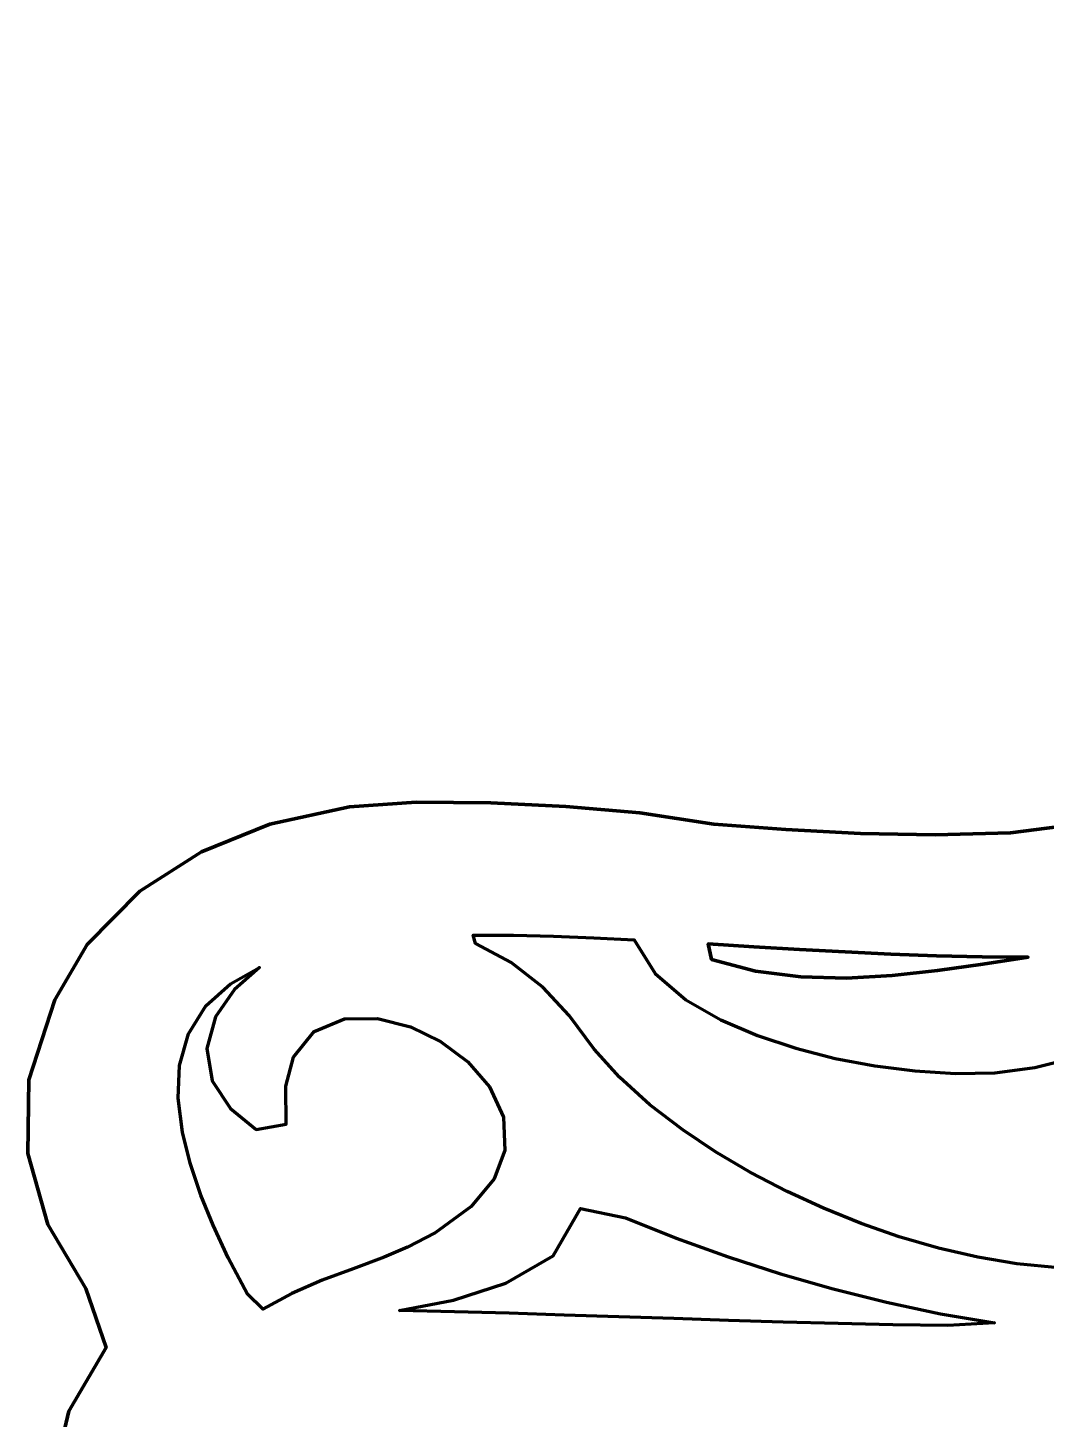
# Model space of a CAD drawing. Header units: millimetres. Extents: x -909 to -680, y 276 to 431.
# Drawn here: x -748.6 to -710.1, y 333.2 to 385.8 of the extents above; entities that cross this region are included whole.
import ezdxf

# ---------------------------------------------------------------- set-up
doc = ezdxf.new("R2010")
doc.units = ezdxf.units.MM
doc.header["$MEASUREMENT"] = 0
doc.layers.add('Camada 1', color=7, linetype='Continuous')

msp = doc.modelspace()

# ---------------------------------------------------------------- linework, layer by layer
at = {"layer": 'Camada 1', "lineweight": 100}
for points, knots in [([(-711.4247, 355.335), (-711.4247, 355.335), (-709.5495, 355.569), (-709.5495, 355.569), (-709.5495, 355.569), (-709.5495, 355.569), (-705.8537, 356.1623), (-705.8537, 356.1623), (-705.8537, 356.1623), (-705.8537, 356.1623), (-703.1663, 357.0181), (-703.1663, 357.0181), (-703.1663, 357.0181), (-703.1663, 357.0181), (-700.6839, 358.2404), (-700.6839, 358.2404), (-700.6839, 358.2404), (-700.6839, 358.2404), (-698.3894, 359.8516), (-698.3894, 359.8516), (-698.3894, 359.8516), (-698.3894, 359.8516), (-696.3694, 361.7741), (-696.3694, 361.7741), (-696.3694, 361.7741), (-696.3694, 361.7741), (-694.6058, 363.9644), (-694.6058, 363.9644), (-694.6058, 363.9644), (-694.6058, 363.9644), (-693.1063, 366.3205), (-693.1063, 366.3205), (-693.1063, 366.3205), (-693.1063, 366.3205), (-691.8085, 368.8307), (-691.8085, 368.8307), (-691.8085, 368.8307), (-691.8085, 368.8307), (-690.702, 371.3983), (-690.702, 371.3983), (-690.702, 371.3983), (-690.702, 371.3983), (-689.7261, 374.0428), (-689.7261, 374.0428), (-689.7261, 374.0428), (-689.7261, 374.0428), (-688.8565, 376.716), (-688.8565, 376.716), (-688.8565, 376.716), (-688.8565, 376.716), (-688.0546, 379.4123), (-688.0546, 379.4123), (-688.0546, 379.4123), (-688.0546, 379.4123), (-687.2863, 382.1232), (-687.2863, 382.1232), (-687.2863, 382.1232), (-687.2863, 382.1232), (-686.2393, 385.7747), (-686.2393, 385.7747), (-686.2393, 385.7747), (-686.2393, 385.7747), (-684.8032, 385.744), (-684.8032, 385.744), (-684.8032, 385.744), (-684.8032, 385.744), (-682.1299, 384.8034), (-682.1299, 384.8034), (-682.1299, 384.8034), (-682.1299, 384.8034), (-679.8502, 383.6511), (-679.8502, 383.6511), (-679.8502, 383.6511), (-679.8502, 383.6511), (-680.6884, 381.0465), (-680.6884, 381.0465), (-680.6884, 381.0465), (-680.6884, 381.0465), (-681.5415, 378.394), (-681.5415, 378.394), (-681.5415, 378.394), (-681.5415, 378.394), (-682.4044, 375.7116), (-682.4044, 375.7116), (-682.4044, 375.7116), (-682.4044, 375.7116), (-683.2868, 372.9695), (-683.2868, 372.9695), (-683.2868, 372.9695), (-683.2868, 372.9695), (-684.149, 370.2889), (-684.149, 370.2889), (-684.149, 370.2889), (-684.149, 370.2889), (-685.0102, 367.6137), (-685.0102, 367.6137), (-685.0102, 367.6137), (-685.0102, 367.6137), (-684.149, 370.2889), (-684.149, 370.2889), (-684.149, 370.2889), (-684.149, 370.2889), (-683.2868, 372.9695), (-683.2868, 372.9695), (-683.2868, 372.9695), (-683.2868, 372.9695), (-682.4044, 375.7116), (-682.4044, 375.7116), (-682.4044, 375.7116), (-682.4044, 375.7116), (-681.5415, 378.394), (-681.5415, 378.394), (-681.5415, 378.394), (-681.5415, 378.394), (-680.6884, 381.0465), (-680.6884, 381.0465), (-680.6884, 381.0465), (-680.6884, 381.0465), (-679.8502, 383.6511), (-679.8502, 383.6511), (-679.8502, 383.6511), (-679.8502, 383.6511), (-682.1299, 384.8034), (-682.1299, 384.8034), (-682.1299, 384.8034), (-682.1299, 384.8034), (-684.8032, 385.744), (-684.8032, 385.744), (-684.8032, 385.744), (-684.8032, 385.744), (-686.2393, 385.7747), (-686.2393, 385.7747), (-686.2393, 385.7747), (-686.2393, 385.7747), (-687.2863, 382.1232), (-687.2863, 382.1232), (-687.2863, 382.1232), (-687.2863, 382.1232), (-688.0546, 379.4123), (-688.0546, 379.4123), (-688.0546, 379.4123), (-688.0546, 379.4123), (-688.8565, 376.716), (-688.8565, 376.716), (-688.8565, 376.716), (-688.8565, 376.716), (-689.7261, 374.0428), (-689.7261, 374.0428), (-689.7261, 374.0428), (-689.7261, 374.0428), (-690.702, 371.3983), (-690.702, 371.3983), (-690.702, 371.3983), (-690.702, 371.3983), (-691.8085, 368.8307), (-691.8085, 368.8307), (-691.8085, 368.8307), (-691.8085, 368.8307), (-693.1063, 366.3205), (-693.1063, 366.3205), (-693.1063, 366.3205), (-693.1063, 366.3205), (-694.6058, 363.9644), (-694.6058, 363.9644), (-694.6058, 363.9644), (-694.6058, 363.9644), (-696.3694, 361.7741), (-696.3694, 361.7741), (-696.3694, 361.7741), (-696.3694, 361.7741), (-698.3894, 359.8516), (-698.3894, 359.8516), (-698.3894, 359.8516), (-698.3894, 359.8516), (-700.6839, 358.2404), (-700.6839, 358.2404), (-700.6839, 358.2404), (-700.6839, 358.2404), (-703.1663, 357.0181), (-703.1663, 357.0181), (-703.1663, 357.0181), (-703.1663, 357.0181), (-705.8537, 356.1623), (-705.8537, 356.1623), (-705.8537, 356.1623), (-705.8537, 356.1623), (-709.5495, 355.569), (-709.5495, 355.569), (-709.5495, 355.569), (-709.5495, 355.569), (-711.4247, 355.335), (-711.4247, 355.335)], [0, 0, 0, 0, 0.0204082, 0.0204082, 0.0204082, 0.0204082, 0.0408163, 0.0408163, 0.0408163, 0.0408163, 0.0612245, 0.0612245, 0.0612245, 0.0612245, 0.0816327, 0.0816327, 0.0816327, 0.0816327, 0.1020408, 0.1020408, 0.1020408, 0.1020408, 0.122449, 0.122449, 0.122449, 0.122449, 0.1428571, 0.1428571, 0.1428571, 0.1428571, 0.1632653, 0.1632653, 0.1632653, 0.1632653, 0.1836735, 0.1836735, 0.1836735, 0.1836735, 0.2040816, 0.2040816, 0.2040816, 0.2040816, 0.2244898, 0.2244898, 0.2244898, 0.2244898, 0.244898, 0.244898, 0.244898, 0.244898, 0.2653061, 0.2653061, 0.2653061, 0.2653061, 0.2857143, 0.2857143, 0.2857143, 0.2857143, 0.3061224, 0.3061224, 0.3061224, 0.3061224, 0.3265306, 0.3265306, 0.3265306, 0.3265306, 0.3469388, 0.3469388, 0.3469388, 0.3469388, 0.3673469, 0.3673469, 0.3673469, 0.3673469, 0.3877551, 0.3877551, 0.3877551, 0.3877551, 0.4081633, 0.4081633, 0.4081633, 0.4081633, 0.4285714, 0.4285714, 0.4285714, 0.4285714, 0.4489796, 0.4489796, 0.4489796, 0.4489796, 0.4693878, 0.4693878, 0.4693878, 0.4693878, 0.4897959, 0.4897959, 0.4897959, 0.4897959, 0.5102041, 0.5102041, 0.5102041, 0.5102041, 0.5306122, 0.5306122, 0.5306122, 0.5306122, 0.5510204, 0.5510204, 0.5510204, 0.5510204, 0.5714286, 0.5714286, 0.5714286, 0.5714286, 0.5918367, 0.5918367, 0.5918367, 0.5918367, 0.6122449, 0.6122449, 0.6122449, 0.6122449, 0.6326531, 0.6326531, 0.6326531, 0.6326531, 0.6530612, 0.6530612, 0.6530612, 0.6530612, 0.6734694, 0.6734694, 0.6734694, 0.6734694, 0.6938776, 0.6938776, 0.6938776, 0.6938776, 0.7142857, 0.7142857, 0.7142857, 0.7142857, 0.7346939, 0.7346939, 0.7346939, 0.7346939, 0.755102, 0.755102, 0.755102, 0.755102, 0.7755102, 0.7755102, 0.7755102, 0.7755102, 0.7959184, 0.7959184, 0.7959184, 0.7959184, 0.8163265, 0.8163265, 0.8163265, 0.8163265, 0.8367347, 0.8367347, 0.8367347, 0.8367347, 0.8571429, 0.8571429, 0.8571429, 0.8571429, 0.877551, 0.877551, 0.877551, 0.877551, 0.8979592, 0.8979592, 0.8979592, 0.8979592, 0.9183673, 0.9183673, 0.9183673, 0.9183673, 0.9387755, 0.9387755, 0.9387755, 0.9387755, 0.9591837, 0.9591837, 0.9591837, 0.9591837, 1, 1, 1, 1]), ([(-739.4387, 355.658), (-739.4387, 355.658), (-736.4247, 356.3174), (-736.4247, 356.3174), (-736.4247, 356.3174), (-736.4247, 356.3174), (-739.4387, 355.658), (-739.4387, 355.658)], [0, 0, 0, 0, 0.3333333, 0.3333333, 0.3333333, 0.3333333, 1, 1, 1, 1]), ([(-736.4247, 356.3174), (-736.4247, 356.3174), (-733.9115, 356.4976), (-733.9115, 356.4976), (-733.9115, 356.4976), (-733.9115, 356.4976), (-736.4247, 356.3174), (-736.4247, 356.3174)], [0, 0, 0, 0, 0.3333333, 0.3333333, 0.3333333, 0.3333333, 1, 1, 1, 1]), ([(-733.9115, 356.4976), (-733.9115, 356.4976), (-731.079, 356.4638), (-731.079, 356.4638), (-731.079, 356.4638), (-731.079, 356.4638), (-733.9115, 356.4976), (-733.9115, 356.4976)], [0, 0, 0, 0, 0.3333333, 0.3333333, 0.3333333, 0.3333333, 1, 1, 1, 1]), ([(-731.079, 356.4638), (-731.079, 356.4638), (-728.2487, 356.3341), (-728.2487, 356.3341), (-728.2487, 356.3341), (-728.2487, 356.3341), (-731.079, 356.4638), (-731.079, 356.4638)], [0, 0, 0, 0, 0.3333333, 0.3333333, 0.3333333, 0.3333333, 1, 1, 1, 1]), ([(-728.2487, 356.3341), (-728.2487, 356.3341), (-725.4442, 356.0855), (-725.4442, 356.0855), (-725.4442, 356.0855), (-725.4442, 356.0855), (-728.2487, 356.3341), (-728.2487, 356.3341)], [0, 0, 0, 0, 0.3333333, 0.3333333, 0.3333333, 0.3333333, 1, 1, 1, 1]), ([(-725.4442, 356.0855), (-725.4442, 356.0855), (-722.6464, 355.6599), (-722.6464, 355.6599), (-722.6464, 355.6599), (-722.6464, 355.6599), (-725.4442, 356.0855), (-725.4442, 356.0855)], [0, 0, 0, 0, 0.3333333, 0.3333333, 0.3333333, 0.3333333, 1, 1, 1, 1]), ([(-742.0318, 354.6193), (-742.0318, 354.6193), (-739.4387, 355.658), (-739.4387, 355.658), (-739.4387, 355.658), (-739.4387, 355.658), (-742.0318, 354.6193), (-742.0318, 354.6193)], [0, 0, 0, 0, 0.3333333, 0.3333333, 0.3333333, 0.3333333, 1, 1, 1, 1]), ([(-722.6464, 355.6599), (-722.6464, 355.6599), (-719.9244, 355.4576), (-719.9244, 355.4576), (-719.9244, 355.4576), (-719.9244, 355.4576), (-722.6464, 355.6599), (-722.6464, 355.6599)], [0, 0, 0, 0, 0.3333333, 0.3333333, 0.3333333, 0.3333333, 1, 1, 1, 1]), ([(-719.9244, 355.4576), (-719.9244, 355.4576), (-717.0917, 355.3129), (-717.0917, 355.3129), (-717.0917, 355.3129), (-717.0917, 355.3129), (-719.9244, 355.4576), (-719.9244, 355.4576)], [0, 0, 0, 0, 0.3333333, 0.3333333, 0.3333333, 0.3333333, 1, 1, 1, 1]), ([(-717.0917, 355.3129), (-717.0917, 355.3129), (-714.2686, 355.2525), (-714.2686, 355.2525), (-714.2686, 355.2525), (-714.2686, 355.2525), (-717.0917, 355.3129), (-717.0917, 355.3129)], [0, 0, 0, 0, 0.3333333, 0.3333333, 0.3333333, 0.3333333, 1, 1, 1, 1]), ([(-714.2686, 355.2525), (-714.2686, 355.2525), (-711.4247, 355.335), (-711.4247, 355.335), (-711.4247, 355.335), (-711.4247, 355.335), (-714.2686, 355.2525), (-714.2686, 355.2525)], [0, 0, 0, 0, 0.3333333, 0.3333333, 0.3333333, 0.3333333, 1, 1, 1, 1]), ([(-744.3629, 353.128), (-744.3629, 353.128), (-742.0318, 354.6193), (-742.0318, 354.6193), (-742.0318, 354.6193), (-742.0318, 354.6193), (-744.3629, 353.128), (-744.3629, 353.128)], [0, 0, 0, 0, 0.3333333, 0.3333333, 0.3333333, 0.3333333, 1, 1, 1, 1]), ([(-746.3597, 351.1089), (-746.3597, 351.1089), (-744.3629, 353.128), (-744.3629, 353.128), (-744.3629, 353.128), (-744.3629, 353.128), (-746.3597, 351.1089), (-746.3597, 351.1089)], [0, 0, 0, 0, 0.3333333, 0.3333333, 0.3333333, 0.3333333, 1, 1, 1, 1]), ([(-725.0653, 345.0538), (-725.0653, 345.0538), (-723.8236, 344.1009), (-723.8236, 344.1009), (-723.8236, 344.1009), (-723.8236, 344.1009), (-722.5821, 343.271), (-722.5821, 343.271), (-722.5821, 343.271), (-722.5821, 343.271), (-721.2522, 342.4864), (-721.2522, 342.4864), (-721.2522, 342.4864), (-721.2522, 342.4864), (-719.8735, 341.7686), (-719.8735, 341.7686), (-719.8735, 341.7686), (-719.8735, 341.7686), (-718.494, 341.1346), (-718.494, 341.1346), (-718.494, 341.1346), (-718.494, 341.1346), (-717.0757, 340.5639), (-717.0757, 340.5639), (-717.0757, 340.5639), (-717.0757, 340.5639), (-715.6286, 340.0617), (-715.6286, 340.0617), (-715.6286, 340.0617), (-715.6286, 340.0617), (-714.1399, 339.6301), (-714.1399, 339.6301), (-714.1399, 339.6301), (-714.1399, 339.6301), (-712.6518, 339.2863), (-712.6518, 339.2863), (-712.6518, 339.2863), (-712.6518, 339.2863), (-711.178, 339.0383), (-711.178, 339.0383), (-711.178, 339.0383), (-711.178, 339.0383), (-709.6076, 338.8862), (-709.6076, 338.8862), (-709.6076, 338.8862), (-709.6076, 338.8862), (-708.079, 338.8665), (-708.079, 338.8665), (-708.079, 338.8665), (-708.079, 338.8665), (-706.6132, 338.9914), (-706.6132, 338.9914), (-706.6132, 338.9914), (-706.6132, 338.9914), (-705.0646, 339.3197), (-705.0646, 339.3197), (-705.0646, 339.3197), (-705.0646, 339.3197), (-703.6564, 339.8613), (-703.6564, 339.8613), (-703.6564, 339.8613), (-703.6564, 339.8613), (-702.393, 340.6482), (-702.393, 340.6482), (-702.393, 340.6482), (-702.393, 340.6482), (-701.3126, 341.7105), (-701.3126, 341.7105), (-701.3126, 341.7105), (-701.3126, 341.7105), (-700.4493, 343.1021), (-700.4493, 343.1021), (-700.4493, 343.1021), (-700.4493, 343.1021), (-699.7624, 345.2613), (-699.7624, 345.2613), (-699.7624, 345.2613), (-699.7624, 345.2613), (-699.5638, 344.3046), (-699.5638, 344.3046), (-699.5638, 344.3046), (-699.5638, 344.3046), (-699.4098, 342.7914), (-699.4098, 342.7914), (-699.4098, 342.7914), (-699.4098, 342.7914), (-699.1078, 343.2739), (-699.1078, 343.2739), (-699.1078, 343.2739), (-699.1078, 343.2739), (-698.7803, 344.7599), (-698.7803, 344.7599), (-698.7803, 344.7599), (-698.7803, 344.7599), (-698.5221, 346.2597), (-698.5221, 346.2597), (-698.5221, 346.2597), (-698.5221, 346.2597), (-698.336, 347.6102), (-698.336, 347.6102), (-698.336, 347.6102), (-698.336, 347.6102), (-700.0628, 348.0644), (-700.0628, 348.0644), (-700.0628, 348.0644), (-700.0628, 348.0644), (-701.5921, 348.2016), (-701.5921, 348.2016), (-701.5921, 348.2016), (-701.5921, 348.2016), (-703.1126, 348.1634), (-703.1126, 348.1634), (-703.1126, 348.1634), (-703.1126, 348.1634), (-704.615, 347.9659), (-704.615, 347.9659), (-704.615, 347.9659), (-704.615, 347.9659), (-706.0967, 347.6403), (-706.0967, 347.6403), (-706.0967, 347.6403), (-706.0967, 347.6403), (-707.5614, 347.2379), (-707.5614, 347.2379), (-707.5614, 347.2379), (-707.5614, 347.2379), (-709.023, 346.8213), (-709.023, 346.8213), (-709.023, 346.8213), (-709.023, 346.8213), (-710.5032, 346.465), (-710.5032, 346.465), (-710.5032, 346.465), (-710.5032, 346.465), (-712.0086, 346.2535), (-712.0086, 346.2535), (-712.0086, 346.2535), (-712.0086, 346.2535), (-713.5022, 346.2318), (-713.5022, 346.2318), (-713.5022, 346.2318), (-713.5022, 346.2318), (-715.0402, 346.3281), (-715.0402, 346.3281), (-715.0402, 346.3281), (-715.0402, 346.3281), (-716.5601, 346.5221), (-716.5601, 346.5221), (-716.5601, 346.5221), (-716.5601, 346.5221), (-718.0567, 346.8062), (-718.0567, 346.8062), (-718.0567, 346.8062), (-718.0567, 346.8062), (-719.5406, 347.1853), (-719.5406, 347.1853), (-719.5406, 347.1853), (-719.5406, 347.1853), (-720.9916, 347.6668), (-720.9916, 347.6668), (-720.9916, 347.6668), (-720.9916, 347.6668), (-722.3828, 348.2663), (-722.3828, 348.2663), (-722.3828, 348.2663), (-722.3828, 348.2663), (-723.6992, 349.0247), (-723.6992, 349.0247), (-723.6992, 349.0247), (-723.6992, 349.0247), (-724.8648, 350.0101), (-724.8648, 350.0101), (-724.8648, 350.0101), (-724.8648, 350.0101), (-725.6647, 351.291), (-725.6647, 351.291), (-725.6647, 351.291), (-725.6647, 351.291), (-727.1864, 351.3648), (-727.1864, 351.3648), (-727.1864, 351.3648), (-727.1864, 351.3648), (-728.7074, 351.423), (-728.7074, 351.423), (-728.7074, 351.423), (-728.7074, 351.423), (-730.228, 351.4588), (-730.228, 351.4588), (-730.228, 351.4588), (-730.228, 351.4588), (-731.7501, 351.4648), (-731.7501, 351.4648), (-731.7501, 351.4648), (-731.7501, 351.4648), (-731.6592, 351.1433), (-731.6592, 351.1433), (-731.6592, 351.1433), (-731.6592, 351.1433), (-730.3174, 350.4314), (-730.3174, 350.4314), (-730.3174, 350.4314), (-730.3174, 350.4314), (-729.1193, 349.4965), (-729.1193, 349.4965), (-729.1193, 349.4965), (-729.1193, 349.4965), (-728.1202, 348.4279), (-728.1202, 348.4279), (-728.1202, 348.4279), (-728.1202, 348.4279), (-727.1785, 347.1576), (-727.1785, 347.1576), (-727.1785, 347.1576), (-727.1785, 347.1576), (-726.2144, 346.0937), (-726.2144, 346.0937), (-726.2144, 346.0937), (-726.2144, 346.0937), (-725.0653, 345.0538), (-725.0653, 345.0538)], [0, 0, 0, 0, 0.0178571, 0.0178571, 0.0178571, 0.0178571, 0.0357143, 0.0357143, 0.0357143, 0.0357143, 0.0535714, 0.0535714, 0.0535714, 0.0535714, 0.0714286, 0.0714286, 0.0714286, 0.0714286, 0.0892857, 0.0892857, 0.0892857, 0.0892857, 0.1071429, 0.1071429, 0.1071429, 0.1071429, 0.125, 0.125, 0.125, 0.125, 0.1428571, 0.1428571, 0.1428571, 0.1428571, 0.1607143, 0.1607143, 0.1607143, 0.1607143, 0.1785714, 0.1785714, 0.1785714, 0.1785714, 0.1964286, 0.1964286, 0.1964286, 0.1964286, 0.2142857, 0.2142857, 0.2142857, 0.2142857, 0.2321429, 0.2321429, 0.2321429, 0.2321429, 0.25, 0.25, 0.25, 0.25, 0.2678571, 0.2678571, 0.2678571, 0.2678571, 0.2857143, 0.2857143, 0.2857143, 0.2857143, 0.3035714, 0.3035714, 0.3035714, 0.3035714, 0.3214286, 0.3214286, 0.3214286, 0.3214286, 0.3392857, 0.3392857, 0.3392857, 0.3392857, 0.3571429, 0.3571429, 0.3571429, 0.3571429, 0.375, 0.375, 0.375, 0.375, 0.3928571, 0.3928571, 0.3928571, 0.3928571, 0.4107143, 0.4107143, 0.4107143, 0.4107143, 0.4285714, 0.4285714, 0.4285714, 0.4285714, 0.4464286, 0.4464286, 0.4464286, 0.4464286, 0.4642857, 0.4642857, 0.4642857, 0.4642857, 0.4821429, 0.4821429, 0.4821429, 0.4821429, 0.5, 0.5, 0.5, 0.5, 0.5178571, 0.5178571, 0.5178571, 0.5178571, 0.5357143, 0.5357143, 0.5357143, 0.5357143, 0.5535714, 0.5535714, 0.5535714, 0.5535714, 0.5714286, 0.5714286, 0.5714286, 0.5714286, 0.5892857, 0.5892857, 0.5892857, 0.5892857, 0.6071429, 0.6071429, 0.6071429, 0.6071429, 0.625, 0.625, 0.625, 0.625, 0.6428571, 0.6428571, 0.6428571, 0.6428571, 0.6607143, 0.6607143, 0.6607143, 0.6607143, 0.6785714, 0.6785714, 0.6785714, 0.6785714, 0.6964286, 0.6964286, 0.6964286, 0.6964286, 0.7142857, 0.7142857, 0.7142857, 0.7142857, 0.7321429, 0.7321429, 0.7321429, 0.7321429, 0.75, 0.75, 0.75, 0.75, 0.7678571, 0.7678571, 0.7678571, 0.7678571, 0.7857143, 0.7857143, 0.7857143, 0.7857143, 0.8035714, 0.8035714, 0.8035714, 0.8035714, 0.8214286, 0.8214286, 0.8214286, 0.8214286, 0.8392857, 0.8392857, 0.8392857, 0.8392857, 0.8571429, 0.8571429, 0.8571429, 0.8571429, 0.875, 0.875, 0.875, 0.875, 0.8928571, 0.8928571, 0.8928571, 0.8928571, 0.9107143, 0.9107143, 0.9107143, 0.9107143, 0.9285714, 0.9285714, 0.9285714, 0.9285714, 0.9464286, 0.9464286, 0.9464286, 0.9464286, 0.9642857, 0.9642857, 0.9642857, 0.9642857, 1, 1, 1, 1]), ([(-724.8648, 350.0101), (-724.8648, 350.0101), (-725.6647, 351.291), (-725.6647, 351.291), (-725.6647, 351.291), (-725.6647, 351.291), (-727.1864, 351.3648), (-727.1864, 351.3648), (-727.1864, 351.3648), (-727.1864, 351.3648), (-728.7074, 351.423), (-728.7074, 351.423), (-728.7074, 351.423), (-728.7074, 351.423), (-730.228, 351.4588), (-730.228, 351.4588), (-730.228, 351.4588), (-730.228, 351.4588), (-731.7501, 351.4648), (-731.7501, 351.4648), (-731.7501, 351.4648), (-731.7501, 351.4648), (-731.6592, 351.1433), (-731.6592, 351.1433), (-731.6592, 351.1433), (-731.6592, 351.1433), (-730.3174, 350.4314), (-730.3174, 350.4314), (-730.3174, 350.4314), (-730.3174, 350.4314), (-729.1193, 349.4965), (-729.1193, 349.4965), (-729.1193, 349.4965), (-729.1193, 349.4965), (-728.1202, 348.4279), (-728.1202, 348.4279), (-728.1202, 348.4279), (-728.1202, 348.4279), (-727.1785, 347.1576), (-727.1785, 347.1576), (-727.1785, 347.1576), (-727.1785, 347.1576), (-726.2144, 346.0937), (-726.2144, 346.0937), (-726.2144, 346.0937), (-726.2144, 346.0937), (-725.0653, 345.0538), (-725.0653, 345.0538), (-725.0653, 345.0538), (-725.0653, 345.0538), (-723.8236, 344.1009), (-723.8236, 344.1009), (-723.8236, 344.1009), (-723.8236, 344.1009), (-722.5821, 343.271), (-722.5821, 343.271), (-722.5821, 343.271), (-722.5821, 343.271), (-721.2522, 342.4864), (-721.2522, 342.4864), (-721.2522, 342.4864), (-721.2522, 342.4864), (-719.8735, 341.7686), (-719.8735, 341.7686), (-719.8735, 341.7686), (-719.8735, 341.7686), (-718.494, 341.1346), (-718.494, 341.1346), (-718.494, 341.1346), (-718.494, 341.1346), (-717.0757, 340.5639), (-717.0757, 340.5639), (-717.0757, 340.5639), (-717.0757, 340.5639), (-715.6286, 340.0617), (-715.6286, 340.0617), (-715.6286, 340.0617), (-715.6286, 340.0617), (-714.1399, 339.6301), (-714.1399, 339.6301), (-714.1399, 339.6301), (-714.1399, 339.6301), (-712.6518, 339.2863), (-712.6518, 339.2863), (-712.6518, 339.2863), (-712.6518, 339.2863), (-711.178, 339.0383), (-711.178, 339.0383), (-711.178, 339.0383), (-711.178, 339.0383), (-709.6076, 338.8862), (-709.6076, 338.8862), (-709.6076, 338.8862), (-709.6076, 338.8862), (-708.079, 338.8665), (-708.079, 338.8665), (-708.079, 338.8665), (-708.079, 338.8665), (-706.6132, 338.9914), (-706.6132, 338.9914), (-706.6132, 338.9914), (-706.6132, 338.9914), (-705.0646, 339.3197), (-705.0646, 339.3197), (-705.0646, 339.3197), (-705.0646, 339.3197), (-703.6564, 339.8613), (-703.6564, 339.8613), (-703.6564, 339.8613), (-703.6564, 339.8613), (-702.393, 340.6482), (-702.393, 340.6482), (-702.393, 340.6482), (-702.393, 340.6482), (-701.3126, 341.7105), (-701.3126, 341.7105), (-701.3126, 341.7105), (-701.3126, 341.7105), (-700.4493, 343.1021), (-700.4493, 343.1021), (-700.4493, 343.1021), (-700.4493, 343.1021), (-699.7624, 345.2613), (-699.7624, 345.2613), (-699.7624, 345.2613), (-699.7624, 345.2613), (-699.5638, 344.3046), (-699.5638, 344.3046), (-699.5638, 344.3046), (-699.5638, 344.3046), (-699.4098, 342.7914), (-699.4098, 342.7914), (-699.4098, 342.7914), (-699.4098, 342.7914), (-699.1078, 343.2739), (-699.1078, 343.2739), (-699.1078, 343.2739), (-699.1078, 343.2739), (-698.7803, 344.7599), (-698.7803, 344.7599), (-698.7803, 344.7599), (-698.7803, 344.7599), (-698.5221, 346.2597), (-698.5221, 346.2597), (-698.5221, 346.2597), (-698.5221, 346.2597), (-698.336, 347.6102), (-698.336, 347.6102), (-698.336, 347.6102), (-698.336, 347.6102), (-700.0628, 348.0644), (-700.0628, 348.0644), (-700.0628, 348.0644), (-700.0628, 348.0644), (-701.5921, 348.2016), (-701.5921, 348.2016), (-701.5921, 348.2016), (-701.5921, 348.2016), (-703.1126, 348.1634), (-703.1126, 348.1634), (-703.1126, 348.1634), (-703.1126, 348.1634), (-704.615, 347.9659), (-704.615, 347.9659), (-704.615, 347.9659), (-704.615, 347.9659), (-706.0967, 347.6403), (-706.0967, 347.6403), (-706.0967, 347.6403), (-706.0967, 347.6403), (-707.5614, 347.2379), (-707.5614, 347.2379), (-707.5614, 347.2379), (-707.5614, 347.2379), (-709.023, 346.8213), (-709.023, 346.8213), (-709.023, 346.8213), (-709.023, 346.8213), (-710.5032, 346.465), (-710.5032, 346.465), (-710.5032, 346.465), (-710.5032, 346.465), (-712.0086, 346.2535), (-712.0086, 346.2535), (-712.0086, 346.2535), (-712.0086, 346.2535), (-713.5022, 346.2318), (-713.5022, 346.2318), (-713.5022, 346.2318), (-713.5022, 346.2318), (-715.0402, 346.3281), (-715.0402, 346.3281), (-715.0402, 346.3281), (-715.0402, 346.3281), (-716.5601, 346.5221), (-716.5601, 346.5221), (-716.5601, 346.5221), (-716.5601, 346.5221), (-718.0567, 346.8062), (-718.0567, 346.8062), (-718.0567, 346.8062), (-718.0567, 346.8062), (-719.5406, 347.1853), (-719.5406, 347.1853), (-719.5406, 347.1853), (-719.5406, 347.1853), (-720.9916, 347.6668), (-720.9916, 347.6668), (-720.9916, 347.6668), (-720.9916, 347.6668), (-722.3828, 348.2663), (-722.3828, 348.2663), (-722.3828, 348.2663), (-722.3828, 348.2663), (-723.6992, 349.0247), (-723.6992, 349.0247), (-723.6992, 349.0247), (-723.6992, 349.0247), (-724.8648, 350.0101), (-724.8648, 350.0101)], [0, 0, 0, 0, 0.0178571, 0.0178571, 0.0178571, 0.0178571, 0.0357143, 0.0357143, 0.0357143, 0.0357143, 0.0535714, 0.0535714, 0.0535714, 0.0535714, 0.0714286, 0.0714286, 0.0714286, 0.0714286, 0.0892857, 0.0892857, 0.0892857, 0.0892857, 0.1071429, 0.1071429, 0.1071429, 0.1071429, 0.125, 0.125, 0.125, 0.125, 0.1428571, 0.1428571, 0.1428571, 0.1428571, 0.1607143, 0.1607143, 0.1607143, 0.1607143, 0.1785714, 0.1785714, 0.1785714, 0.1785714, 0.1964286, 0.1964286, 0.1964286, 0.1964286, 0.2142857, 0.2142857, 0.2142857, 0.2142857, 0.2321429, 0.2321429, 0.2321429, 0.2321429, 0.25, 0.25, 0.25, 0.25, 0.2678571, 0.2678571, 0.2678571, 0.2678571, 0.2857143, 0.2857143, 0.2857143, 0.2857143, 0.3035714, 0.3035714, 0.3035714, 0.3035714, 0.3214286, 0.3214286, 0.3214286, 0.3214286, 0.3392857, 0.3392857, 0.3392857, 0.3392857, 0.3571429, 0.3571429, 0.3571429, 0.3571429, 0.375, 0.375, 0.375, 0.375, 0.3928571, 0.3928571, 0.3928571, 0.3928571, 0.4107143, 0.4107143, 0.4107143, 0.4107143, 0.4285714, 0.4285714, 0.4285714, 0.4285714, 0.4464286, 0.4464286, 0.4464286, 0.4464286, 0.4642857, 0.4642857, 0.4642857, 0.4642857, 0.4821429, 0.4821429, 0.4821429, 0.4821429, 0.5, 0.5, 0.5, 0.5, 0.5178571, 0.5178571, 0.5178571, 0.5178571, 0.5357143, 0.5357143, 0.5357143, 0.5357143, 0.5535714, 0.5535714, 0.5535714, 0.5535714, 0.5714286, 0.5714286, 0.5714286, 0.5714286, 0.5892857, 0.5892857, 0.5892857, 0.5892857, 0.6071429, 0.6071429, 0.6071429, 0.6071429, 0.625, 0.625, 0.625, 0.625, 0.6428571, 0.6428571, 0.6428571, 0.6428571, 0.6607143, 0.6607143, 0.6607143, 0.6607143, 0.6785714, 0.6785714, 0.6785714, 0.6785714, 0.6964286, 0.6964286, 0.6964286, 0.6964286, 0.7142857, 0.7142857, 0.7142857, 0.7142857, 0.7321429, 0.7321429, 0.7321429, 0.7321429, 0.75, 0.75, 0.75, 0.75, 0.7678571, 0.7678571, 0.7678571, 0.7678571, 0.7857143, 0.7857143, 0.7857143, 0.7857143, 0.8035714, 0.8035714, 0.8035714, 0.8035714, 0.8214286, 0.8214286, 0.8214286, 0.8214286, 0.8392857, 0.8392857, 0.8392857, 0.8392857, 0.8571429, 0.8571429, 0.8571429, 0.8571429, 0.875, 0.875, 0.875, 0.875, 0.8928571, 0.8928571, 0.8928571, 0.8928571, 0.9107143, 0.9107143, 0.9107143, 0.9107143, 0.9285714, 0.9285714, 0.9285714, 0.9285714, 0.9464286, 0.9464286, 0.9464286, 0.9464286, 0.9642857, 0.9642857, 0.9642857, 0.9642857, 1, 1, 1, 1]), ([(-747.5842, 349.0239), (-747.5842, 349.0239), (-746.3597, 351.1089), (-746.3597, 351.1089), (-746.3597, 351.1089), (-746.3597, 351.1089), (-747.5842, 349.0239), (-747.5842, 349.0239)], [0, 0, 0, 0, 0.3333333, 0.3333333, 0.3333333, 0.3333333, 1, 1, 1, 1]), ([(-722.737, 350.5406), (-722.737, 350.5406), (-722.8545, 351.1313), (-722.8545, 351.1313), (-722.8545, 351.1313), (-722.8545, 351.1313), (-721.1274, 351.0275), (-721.1274, 351.0275), (-721.1274, 351.0275), (-721.1274, 351.0275), (-719.4, 350.9263), (-719.4, 350.9263), (-719.4, 350.9263), (-719.4, 350.9263), (-717.6725, 350.8327), (-717.6725, 350.8327), (-717.6725, 350.8327), (-717.6725, 350.8327), (-715.9447, 350.7514), (-715.9447, 350.7514), (-715.9447, 350.7514), (-715.9447, 350.7514), (-714.2165, 350.6882), (-714.2165, 350.6882), (-714.2165, 350.6882), (-714.2165, 350.6882), (-712.4879, 350.6474), (-712.4879, 350.6474), (-712.4879, 350.6474), (-712.4879, 350.6474), (-710.7587, 350.6357), (-710.7587, 350.6357), (-710.7587, 350.6357), (-710.7587, 350.6357), (-712.4668, 350.3702), (-712.4668, 350.3702), (-712.4668, 350.3702), (-712.4668, 350.3702), (-714.1796, 350.1253), (-714.1796, 350.1253), (-714.1796, 350.1253), (-714.1796, 350.1253), (-715.8994, 349.9366), (-715.8994, 349.9366), (-715.8994, 349.9366), (-715.8994, 349.9366), (-717.6271, 349.8421), (-717.6271, 349.8421), (-717.6271, 349.8421), (-717.6271, 349.8421), (-719.3553, 349.8831), (-719.3553, 349.8831), (-719.3553, 349.8831), (-719.3553, 349.8831), (-721.0684, 350.1032), (-721.0684, 350.1032), (-721.0684, 350.1032), (-721.0684, 350.1032), (-722.737, 350.5406), (-722.737, 350.5406)], [0, 0, 0, 0, 0.0625, 0.0625, 0.0625, 0.0625, 0.125, 0.125, 0.125, 0.125, 0.1875, 0.1875, 0.1875, 0.1875, 0.25, 0.25, 0.25, 0.25, 0.3125, 0.3125, 0.3125, 0.3125, 0.375, 0.375, 0.375, 0.375, 0.4375, 0.4375, 0.4375, 0.4375, 0.5, 0.5, 0.5, 0.5, 0.5625, 0.5625, 0.5625, 0.5625, 0.625, 0.625, 0.625, 0.625, 0.6875, 0.6875, 0.6875, 0.6875, 0.75, 0.75, 0.75, 0.75, 0.8125, 0.8125, 0.8125, 0.8125, 0.875, 0.875, 0.875, 0.875, 1, 1, 1, 1]), ([(-712.4668, 350.3702), (-712.4668, 350.3702), (-710.7587, 350.6357), (-710.7587, 350.6357), (-710.7587, 350.6357), (-710.7587, 350.6357), (-712.4879, 350.6474), (-712.4879, 350.6474), (-712.4879, 350.6474), (-712.4879, 350.6474), (-714.2165, 350.6882), (-714.2165, 350.6882), (-714.2165, 350.6882), (-714.2165, 350.6882), (-715.9447, 350.7514), (-715.9447, 350.7514), (-715.9447, 350.7514), (-715.9447, 350.7514), (-717.6725, 350.8327), (-717.6725, 350.8327), (-717.6725, 350.8327), (-717.6725, 350.8327), (-719.4, 350.9263), (-719.4, 350.9263), (-719.4, 350.9263), (-719.4, 350.9263), (-721.1274, 351.0275), (-721.1274, 351.0275), (-721.1274, 351.0275), (-721.1274, 351.0275), (-722.8545, 351.1313), (-722.8545, 351.1313), (-722.8545, 351.1313), (-722.8545, 351.1313), (-722.737, 350.5406), (-722.737, 350.5406), (-722.737, 350.5406), (-722.737, 350.5406), (-721.0684, 350.1032), (-721.0684, 350.1032), (-721.0684, 350.1032), (-721.0684, 350.1032), (-719.3553, 349.8831), (-719.3553, 349.8831), (-719.3553, 349.8831), (-719.3553, 349.8831), (-717.6271, 349.8421), (-717.6271, 349.8421), (-717.6271, 349.8421), (-717.6271, 349.8421), (-715.8994, 349.9366), (-715.8994, 349.9366), (-715.8994, 349.9366), (-715.8994, 349.9366), (-714.1796, 350.1253), (-714.1796, 350.1253), (-714.1796, 350.1253), (-714.1796, 350.1253), (-712.4668, 350.3702), (-712.4668, 350.3702)], [0, 0, 0, 0, 0.0625, 0.0625, 0.0625, 0.0625, 0.125, 0.125, 0.125, 0.125, 0.1875, 0.1875, 0.1875, 0.1875, 0.25, 0.25, 0.25, 0.25, 0.3125, 0.3125, 0.3125, 0.3125, 0.375, 0.375, 0.375, 0.375, 0.4375, 0.4375, 0.4375, 0.4375, 0.5, 0.5, 0.5, 0.5, 0.5625, 0.5625, 0.5625, 0.5625, 0.625, 0.625, 0.625, 0.625, 0.6875, 0.6875, 0.6875, 0.6875, 0.75, 0.75, 0.75, 0.75, 0.8125, 0.8125, 0.8125, 0.8125, 0.875, 0.875, 0.875, 0.875, 1, 1, 1, 1]), ([(-739.7129, 337.3271), (-739.7129, 337.3271), (-738.6153, 337.9125), (-738.6153, 337.9125), (-738.6153, 337.9125), (-738.6153, 337.9125), (-737.4675, 338.4217), (-737.4675, 338.4217), (-737.4675, 338.4217), (-737.4675, 338.4217), (-736.2919, 338.8511), (-736.2919, 338.8511), (-736.2919, 338.8511), (-736.2919, 338.8511), (-735.1137, 339.2874), (-735.1137, 339.2874), (-735.1137, 339.2874), (-735.1137, 339.2874), (-734.2411, 339.6625), (-734.2411, 339.6625), (-734.2411, 339.6625), (-734.2411, 339.6625), (-733.1907, 340.2115), (-733.1907, 340.2115), (-733.1907, 340.2115), (-733.1907, 340.2115), (-731.8242, 341.2074), (-731.8242, 341.2074), (-731.8242, 341.2074), (-731.8242, 341.2074), (-730.9597, 342.254), (-730.9597, 342.254), (-730.9597, 342.254), (-730.9597, 342.254), (-730.5549, 343.32), (-730.5549, 343.32), (-730.5549, 343.32), (-730.5549, 343.32), (-730.6078, 344.5858), (-730.6078, 344.5858), (-730.6078, 344.5858), (-730.6078, 344.5858), (-731.1315, 345.7287), (-731.1315, 345.7287), (-731.1315, 345.7287), (-731.1315, 345.7287), (-731.9551, 346.6799), (-731.9551, 346.6799), (-731.9551, 346.6799), (-731.9551, 346.6799), (-732.9873, 347.4485), (-732.9873, 347.4485), (-732.9873, 347.4485), (-732.9873, 347.4485), (-734.1275, 347.9984), (-734.1275, 347.9984), (-734.1275, 347.9984), (-734.1275, 347.9984), (-735.3741, 348.3133), (-735.3741, 348.3133), (-735.3741, 348.3133), (-735.3741, 348.3133), (-736.6228, 348.2978), (-736.6228, 348.2978), (-736.6228, 348.2978), (-736.6228, 348.2978), (-737.7664, 347.8228), (-737.7664, 347.8228), (-737.7664, 347.8228), (-737.7664, 347.8228), (-738.5437, 346.8502), (-738.5437, 346.8502), (-738.5437, 346.8502), (-738.5437, 346.8502), (-738.8378, 345.7571), (-738.8378, 345.7571), (-738.8378, 345.7571), (-738.8378, 345.7571), (-738.8268, 344.3218), (-738.8268, 344.3218), (-738.8268, 344.3218), (-738.8268, 344.3218), (-739.9648, 344.1168), (-739.9648, 344.1168), (-739.9648, 344.1168), (-739.9648, 344.1168), (-740.9272, 344.9057), (-740.9272, 344.9057), (-740.9272, 344.9057), (-740.9272, 344.9057), (-741.6269, 345.9519), (-741.6269, 345.9519), (-741.6269, 345.9519), (-741.6269, 345.9519), (-741.8314, 347.1778), (-741.8314, 347.1778), (-741.8314, 347.1778), (-741.8314, 347.1778), (-741.4943, 348.3777), (-741.4943, 348.3777), (-741.4943, 348.3777), (-741.4943, 348.3777), (-740.7756, 349.4095), (-740.7756, 349.4095), (-740.7756, 349.4095), (-740.7756, 349.4095), (-739.834, 350.2436), (-739.834, 350.2436), (-739.834, 350.2436), (-739.834, 350.2436), (-740.9373, 349.6251), (-740.9373, 349.6251), (-740.9373, 349.6251), (-740.9373, 349.6251), (-741.8662, 348.787), (-741.8662, 348.787), (-741.8662, 348.787), (-741.8662, 348.787), (-742.5225, 347.7316), (-742.5225, 347.7316), (-742.5225, 347.7316), (-742.5225, 347.7316), (-742.8563, 346.54), (-742.8563, 346.54), (-742.8563, 346.54), (-742.8563, 346.54), (-742.9111, 345.2954), (-742.9111, 345.2954), (-742.9111, 345.2954), (-742.9111, 345.2954), (-742.7518, 344.0184), (-742.7518, 344.0184), (-742.7518, 344.0184), (-742.7518, 344.0184), (-742.4639, 342.8428), (-742.4639, 342.8428), (-742.4639, 342.8428), (-742.4639, 342.8428), (-742.0576, 341.6341), (-742.0576, 341.6341), (-742.0576, 341.6341), (-742.0576, 341.6341), (-741.5937, 340.4967), (-741.5937, 340.4967), (-741.5937, 340.4967), (-741.5937, 340.4967), (-741.0164, 339.2634), (-741.0164, 339.2634), (-741.0164, 339.2634), (-741.0164, 339.2634), (-740.2945, 337.8847), (-740.2945, 337.8847), (-740.2945, 337.8847), (-740.2945, 337.8847), (-739.7129, 337.3271), (-739.7129, 337.3271)], [0, 0, 0, 0, 0.025, 0.025, 0.025, 0.025, 0.05, 0.05, 0.05, 0.05, 0.075, 0.075, 0.075, 0.075, 0.1, 0.1, 0.1, 0.1, 0.125, 0.125, 0.125, 0.125, 0.15, 0.15, 0.15, 0.15, 0.175, 0.175, 0.175, 0.175, 0.2, 0.2, 0.2, 0.2, 0.225, 0.225, 0.225, 0.225, 0.25, 0.25, 0.25, 0.25, 0.275, 0.275, 0.275, 0.275, 0.3, 0.3, 0.3, 0.3, 0.325, 0.325, 0.325, 0.325, 0.35, 0.35, 0.35, 0.35, 0.375, 0.375, 0.375, 0.375, 0.4, 0.4, 0.4, 0.4, 0.425, 0.425, 0.425, 0.425, 0.45, 0.45, 0.45, 0.45, 0.475, 0.475, 0.475, 0.475, 0.5, 0.5, 0.5, 0.5, 0.525, 0.525, 0.525, 0.525, 0.55, 0.55, 0.55, 0.55, 0.575, 0.575, 0.575, 0.575, 0.6, 0.6, 0.6, 0.6, 0.625, 0.625, 0.625, 0.625, 0.65, 0.65, 0.65, 0.65, 0.675, 0.675, 0.675, 0.675, 0.7, 0.7, 0.7, 0.7, 0.725, 0.725, 0.725, 0.725, 0.75, 0.75, 0.75, 0.75, 0.775, 0.775, 0.775, 0.775, 0.8, 0.8, 0.8, 0.8, 0.825, 0.825, 0.825, 0.825, 0.85, 0.85, 0.85, 0.85, 0.875, 0.875, 0.875, 0.875, 0.9, 0.9, 0.9, 0.9, 0.925, 0.925, 0.925, 0.925, 0.95, 0.95, 0.95, 0.95, 1, 1, 1, 1]), ([(-740.7756, 349.4095), (-740.7756, 349.4095), (-739.834, 350.2436), (-739.834, 350.2436), (-739.834, 350.2436), (-739.834, 350.2436), (-740.9373, 349.6251), (-740.9373, 349.6251), (-740.9373, 349.6251), (-740.9373, 349.6251), (-741.8662, 348.787), (-741.8662, 348.787), (-741.8662, 348.787), (-741.8662, 348.787), (-742.5225, 347.7316), (-742.5225, 347.7316), (-742.5225, 347.7316), (-742.5225, 347.7316), (-742.8563, 346.54), (-742.8563, 346.54), (-742.8563, 346.54), (-742.8563, 346.54), (-742.9111, 345.2954), (-742.9111, 345.2954), (-742.9111, 345.2954), (-742.9111, 345.2954), (-742.7518, 344.0184), (-742.7518, 344.0184), (-742.7518, 344.0184), (-742.7518, 344.0184), (-742.4639, 342.8428), (-742.4639, 342.8428), (-742.4639, 342.8428), (-742.4639, 342.8428), (-742.0576, 341.6341), (-742.0576, 341.6341), (-742.0576, 341.6341), (-742.0576, 341.6341), (-741.5937, 340.4967), (-741.5937, 340.4967), (-741.5937, 340.4967), (-741.5937, 340.4967), (-741.0164, 339.2634), (-741.0164, 339.2634), (-741.0164, 339.2634), (-741.0164, 339.2634), (-740.2945, 337.8847), (-740.2945, 337.8847), (-740.2945, 337.8847), (-740.2945, 337.8847), (-739.7129, 337.3271), (-739.7129, 337.3271), (-739.7129, 337.3271), (-739.7129, 337.3271), (-738.6153, 337.9125), (-738.6153, 337.9125), (-738.6153, 337.9125), (-738.6153, 337.9125), (-737.4675, 338.4217), (-737.4675, 338.4217), (-737.4675, 338.4217), (-737.4675, 338.4217), (-736.2919, 338.8511), (-736.2919, 338.8511), (-736.2919, 338.8511), (-736.2919, 338.8511), (-735.1137, 339.2874), (-735.1137, 339.2874), (-735.1137, 339.2874), (-735.1137, 339.2874), (-734.2411, 339.6625), (-734.2411, 339.6625), (-734.2411, 339.6625), (-734.2411, 339.6625), (-733.1907, 340.2115), (-733.1907, 340.2115), (-733.1907, 340.2115), (-733.1907, 340.2115), (-731.8242, 341.2074), (-731.8242, 341.2074), (-731.8242, 341.2074), (-731.8242, 341.2074), (-730.9597, 342.254), (-730.9597, 342.254), (-730.9597, 342.254), (-730.9597, 342.254), (-730.5549, 343.32), (-730.5549, 343.32), (-730.5549, 343.32), (-730.5549, 343.32), (-730.6078, 344.5858), (-730.6078, 344.5858), (-730.6078, 344.5858), (-730.6078, 344.5858), (-731.1315, 345.7287), (-731.1315, 345.7287), (-731.1315, 345.7287), (-731.1315, 345.7287), (-731.9551, 346.6799), (-731.9551, 346.6799), (-731.9551, 346.6799), (-731.9551, 346.6799), (-732.9873, 347.4485), (-732.9873, 347.4485), (-732.9873, 347.4485), (-732.9873, 347.4485), (-734.1275, 347.9984), (-734.1275, 347.9984), (-734.1275, 347.9984), (-734.1275, 347.9984), (-735.3741, 348.3133), (-735.3741, 348.3133), (-735.3741, 348.3133), (-735.3741, 348.3133), (-736.6228, 348.2978), (-736.6228, 348.2978), (-736.6228, 348.2978), (-736.6228, 348.2978), (-737.7664, 347.8228), (-737.7664, 347.8228), (-737.7664, 347.8228), (-737.7664, 347.8228), (-738.5437, 346.8502), (-738.5437, 346.8502), (-738.5437, 346.8502), (-738.5437, 346.8502), (-738.8378, 345.7571), (-738.8378, 345.7571), (-738.8378, 345.7571), (-738.8378, 345.7571), (-738.8268, 344.3218), (-738.8268, 344.3218), (-738.8268, 344.3218), (-738.8268, 344.3218), (-739.9648, 344.1168), (-739.9648, 344.1168), (-739.9648, 344.1168), (-739.9648, 344.1168), (-740.9272, 344.9057), (-740.9272, 344.9057), (-740.9272, 344.9057), (-740.9272, 344.9057), (-741.6269, 345.9519), (-741.6269, 345.9519), (-741.6269, 345.9519), (-741.6269, 345.9519), (-741.8314, 347.1778), (-741.8314, 347.1778), (-741.8314, 347.1778), (-741.8314, 347.1778), (-741.4943, 348.3777), (-741.4943, 348.3777), (-741.4943, 348.3777), (-741.4943, 348.3777), (-740.7756, 349.4095), (-740.7756, 349.4095)], [0, 0, 0, 0, 0.025, 0.025, 0.025, 0.025, 0.05, 0.05, 0.05, 0.05, 0.075, 0.075, 0.075, 0.075, 0.1, 0.1, 0.1, 0.1, 0.125, 0.125, 0.125, 0.125, 0.15, 0.15, 0.15, 0.15, 0.175, 0.175, 0.175, 0.175, 0.2, 0.2, 0.2, 0.2, 0.225, 0.225, 0.225, 0.225, 0.25, 0.25, 0.25, 0.25, 0.275, 0.275, 0.275, 0.275, 0.3, 0.3, 0.3, 0.3, 0.325, 0.325, 0.325, 0.325, 0.35, 0.35, 0.35, 0.35, 0.375, 0.375, 0.375, 0.375, 0.4, 0.4, 0.4, 0.4, 0.425, 0.425, 0.425, 0.425, 0.45, 0.45, 0.45, 0.45, 0.475, 0.475, 0.475, 0.475, 0.5, 0.5, 0.5, 0.5, 0.525, 0.525, 0.525, 0.525, 0.55, 0.55, 0.55, 0.55, 0.575, 0.575, 0.575, 0.575, 0.6, 0.6, 0.6, 0.6, 0.625, 0.625, 0.625, 0.625, 0.65, 0.65, 0.65, 0.65, 0.675, 0.675, 0.675, 0.675, 0.7, 0.7, 0.7, 0.7, 0.725, 0.725, 0.725, 0.725, 0.75, 0.75, 0.75, 0.75, 0.775, 0.775, 0.775, 0.775, 0.8, 0.8, 0.8, 0.8, 0.825, 0.825, 0.825, 0.825, 0.85, 0.85, 0.85, 0.85, 0.875, 0.875, 0.875, 0.875, 0.9, 0.9, 0.9, 0.9, 0.925, 0.925, 0.925, 0.925, 0.95, 0.95, 0.95, 0.95, 1, 1, 1, 1]), ([(-748.5564, 345.9881), (-748.5564, 345.9881), (-747.5842, 349.0239), (-747.5842, 349.0239), (-747.5842, 349.0239), (-747.5842, 349.0239), (-748.5564, 345.9881), (-748.5564, 345.9881)], [0, 0, 0, 0, 0.3333333, 0.3333333, 0.3333333, 0.3333333, 1, 1, 1, 1]), ([(-748.6005, 343.2086), (-748.6005, 343.2086), (-748.5564, 345.9881), (-748.5564, 345.9881), (-748.5564, 345.9881), (-748.5564, 345.9881), (-748.6005, 343.2086), (-748.6005, 343.2086)], [0, 0, 0, 0, 0.3333333, 0.3333333, 0.3333333, 0.3333333, 1, 1, 1, 1]), ([(-747.8426, 340.5227), (-747.8426, 340.5227), (-748.6005, 343.2086), (-748.6005, 343.2086), (-748.6005, 343.2086), (-748.6005, 343.2086), (-747.8426, 340.5227), (-747.8426, 340.5227)], [0, 0, 0, 0, 0.3333333, 0.3333333, 0.3333333, 0.3333333, 1, 1, 1, 1]), ([(-734.5329, 337.2682), (-734.5329, 337.2682), (-732.4604, 337.2207), (-732.4604, 337.2207), (-732.4604, 337.2207), (-732.4604, 337.2207), (-730.3862, 337.164), (-730.3862, 337.164), (-730.3862, 337.164), (-730.3862, 337.164), (-728.311, 337.1005), (-728.311, 337.1005), (-728.311, 337.1005), (-728.311, 337.1005), (-726.2379, 337.0335), (-726.2379, 337.0335), (-726.2379, 337.0335), (-726.2379, 337.0335), (-724.164, 336.9655), (-724.164, 336.9655), (-724.164, 336.9655), (-724.164, 336.9655), (-722.0899, 336.8985), (-722.0899, 336.8985), (-722.0899, 336.8985), (-722.0899, 336.8985), (-720.0161, 336.8358), (-720.0161, 336.8358), (-720.0161, 336.8358), (-720.0161, 336.8358), (-717.9417, 336.7795), (-717.9417, 336.7795), (-717.9417, 336.7795), (-717.9417, 336.7795), (-715.8682, 336.7328), (-715.8682, 336.7328), (-715.8682, 336.7328), (-715.8682, 336.7328), (-713.7927, 336.6981), (-713.7927, 336.6981), (-713.7927, 336.6981), (-713.7927, 336.6981), (-712.0303, 336.8095), (-712.0303, 336.8095), (-712.0303, 336.8095), (-712.0303, 336.8095), (-714.0754, 337.15), (-714.0754, 337.15), (-714.0754, 337.15), (-714.0754, 337.15), (-716.1135, 337.5809), (-716.1135, 337.5809), (-716.1135, 337.5809), (-716.1135, 337.5809), (-718.1339, 338.0874), (-718.1339, 338.0874), (-718.1339, 338.0874), (-718.1339, 338.0874), (-720.1213, 338.6572), (-720.1213, 338.6572), (-720.1213, 338.6572), (-720.1213, 338.6572), (-722.103, 339.2942), (-722.103, 339.2942), (-722.103, 339.2942), (-722.103, 339.2942), (-724.07, 340.0004), (-724.07, 340.0004), (-724.07, 340.0004), (-724.07, 340.0004), (-725.9887, 340.7809), (-725.9887, 340.7809), (-725.9887, 340.7809), (-725.9887, 340.7809), (-727.6846, 341.1263), (-727.6846, 341.1263), (-727.6846, 341.1263), (-727.6846, 341.1263), (-728.7275, 339.3433), (-728.7275, 339.3433), (-728.7275, 339.3433), (-728.7275, 339.3433), (-730.5211, 338.3012), (-730.5211, 338.3012), (-730.5211, 338.3012), (-730.5211, 338.3012), (-732.491, 337.6592), (-732.491, 337.6592), (-732.491, 337.6592), (-732.491, 337.6592), (-734.5329, 337.2682), (-734.5329, 337.2682)], [0, 0, 0, 0, 0.0416667, 0.0416667, 0.0416667, 0.0416667, 0.0833333, 0.0833333, 0.0833333, 0.0833333, 0.125, 0.125, 0.125, 0.125, 0.1666667, 0.1666667, 0.1666667, 0.1666667, 0.2083333, 0.2083333, 0.2083333, 0.2083333, 0.25, 0.25, 0.25, 0.25, 0.2916667, 0.2916667, 0.2916667, 0.2916667, 0.3333333, 0.3333333, 0.3333333, 0.3333333, 0.375, 0.375, 0.375, 0.375, 0.4166667, 0.4166667, 0.4166667, 0.4166667, 0.4583333, 0.4583333, 0.4583333, 0.4583333, 0.5, 0.5, 0.5, 0.5, 0.5416667, 0.5416667, 0.5416667, 0.5416667, 0.5833333, 0.5833333, 0.5833333, 0.5833333, 0.625, 0.625, 0.625, 0.625, 0.6666667, 0.6666667, 0.6666667, 0.6666667, 0.7083333, 0.7083333, 0.7083333, 0.7083333, 0.75, 0.75, 0.75, 0.75, 0.7916667, 0.7916667, 0.7916667, 0.7916667, 0.8333333, 0.8333333, 0.8333333, 0.8333333, 0.875, 0.875, 0.875, 0.875, 0.9166667, 0.9166667, 0.9166667, 0.9166667, 1, 1, 1, 1]), ([(-732.491, 337.6592), (-732.491, 337.6592), (-734.5329, 337.2682), (-734.5329, 337.2682), (-734.5329, 337.2682), (-734.5329, 337.2682), (-732.4604, 337.2207), (-732.4604, 337.2207), (-732.4604, 337.2207), (-732.4604, 337.2207), (-730.3862, 337.164), (-730.3862, 337.164), (-730.3862, 337.164), (-730.3862, 337.164), (-728.311, 337.1005), (-728.311, 337.1005), (-728.311, 337.1005), (-728.311, 337.1005), (-726.2379, 337.0335), (-726.2379, 337.0335), (-726.2379, 337.0335), (-726.2379, 337.0335), (-724.164, 336.9655), (-724.164, 336.9655), (-724.164, 336.9655), (-724.164, 336.9655), (-722.0899, 336.8985), (-722.0899, 336.8985), (-722.0899, 336.8985), (-722.0899, 336.8985), (-720.0161, 336.8358), (-720.0161, 336.8358), (-720.0161, 336.8358), (-720.0161, 336.8358), (-717.9417, 336.7795), (-717.9417, 336.7795), (-717.9417, 336.7795), (-717.9417, 336.7795), (-715.8682, 336.7328), (-715.8682, 336.7328), (-715.8682, 336.7328), (-715.8682, 336.7328), (-713.7927, 336.6981), (-713.7927, 336.6981), (-713.7927, 336.6981), (-713.7927, 336.6981), (-712.0303, 336.8095), (-712.0303, 336.8095), (-712.0303, 336.8095), (-712.0303, 336.8095), (-714.0754, 337.15), (-714.0754, 337.15), (-714.0754, 337.15), (-714.0754, 337.15), (-716.1135, 337.5809), (-716.1135, 337.5809), (-716.1135, 337.5809), (-716.1135, 337.5809), (-718.1339, 338.0874), (-718.1339, 338.0874), (-718.1339, 338.0874), (-718.1339, 338.0874), (-720.1213, 338.6572), (-720.1213, 338.6572), (-720.1213, 338.6572), (-720.1213, 338.6572), (-722.103, 339.2942), (-722.103, 339.2942), (-722.103, 339.2942), (-722.103, 339.2942), (-724.07, 340.0004), (-724.07, 340.0004), (-724.07, 340.0004), (-724.07, 340.0004), (-725.9887, 340.7809), (-725.9887, 340.7809), (-725.9887, 340.7809), (-725.9887, 340.7809), (-727.6846, 341.1263), (-727.6846, 341.1263), (-727.6846, 341.1263), (-727.6846, 341.1263), (-728.7275, 339.3433), (-728.7275, 339.3433), (-728.7275, 339.3433), (-728.7275, 339.3433), (-730.5211, 338.3012), (-730.5211, 338.3012), (-730.5211, 338.3012), (-730.5211, 338.3012), (-732.491, 337.6592), (-732.491, 337.6592)], [0, 0, 0, 0, 0.0416667, 0.0416667, 0.0416667, 0.0416667, 0.0833333, 0.0833333, 0.0833333, 0.0833333, 0.125, 0.125, 0.125, 0.125, 0.1666667, 0.1666667, 0.1666667, 0.1666667, 0.2083333, 0.2083333, 0.2083333, 0.2083333, 0.25, 0.25, 0.25, 0.25, 0.2916667, 0.2916667, 0.2916667, 0.2916667, 0.3333333, 0.3333333, 0.3333333, 0.3333333, 0.375, 0.375, 0.375, 0.375, 0.4166667, 0.4166667, 0.4166667, 0.4166667, 0.4583333, 0.4583333, 0.4583333, 0.4583333, 0.5, 0.5, 0.5, 0.5, 0.5416667, 0.5416667, 0.5416667, 0.5416667, 0.5833333, 0.5833333, 0.5833333, 0.5833333, 0.625, 0.625, 0.625, 0.625, 0.6666667, 0.6666667, 0.6666667, 0.6666667, 0.7083333, 0.7083333, 0.7083333, 0.7083333, 0.75, 0.75, 0.75, 0.75, 0.7916667, 0.7916667, 0.7916667, 0.7916667, 0.8333333, 0.8333333, 0.8333333, 0.8333333, 0.875, 0.875, 0.875, 0.875, 0.9166667, 0.9166667, 0.9166667, 0.9166667, 1, 1, 1, 1]), ([(-746.3991, 338.1072), (-746.3991, 338.1072), (-747.8426, 340.5227), (-747.8426, 340.5227), (-747.8426, 340.5227), (-747.8426, 340.5227), (-746.3991, 338.1072), (-746.3991, 338.1072)], [0, 0, 0, 0, 0.3333333, 0.3333333, 0.3333333, 0.3333333, 1, 1, 1, 1]), ([(-745.6374, 335.8698), (-745.6374, 335.8698), (-746.3991, 338.1072), (-746.3991, 338.1072), (-746.3991, 338.1072), (-746.3991, 338.1072), (-745.6374, 335.8698), (-745.6374, 335.8698)], [0, 0, 0, 0, 0.3333333, 0.3333333, 0.3333333, 0.3333333, 1, 1, 1, 1]), ([(-747.0548, 333.4668), (-747.0548, 333.4668), (-745.6374, 335.8698), (-745.6374, 335.8698), (-745.6374, 335.8698), (-745.6374, 335.8698), (-747.0548, 333.4668), (-747.0548, 333.4668)], [0, 0, 0, 0, 0.3333333, 0.3333333, 0.3333333, 0.3333333, 1, 1, 1, 1]), ([(-747.6866, 330.7445), (-747.6866, 330.7445), (-747.0548, 333.4668), (-747.0548, 333.4668), (-747.0548, 333.4668), (-747.0548, 333.4668), (-747.6866, 330.7445), (-747.6866, 330.7445)], [0, 0, 0, 0, 0.3333333, 0.3333333, 0.3333333, 0.3333333, 1, 1, 1, 1])]:
    msp.add_open_spline(points, degree=3, knots=knots, dxfattribs=at)

doc.saveas('drawing.dxf')
